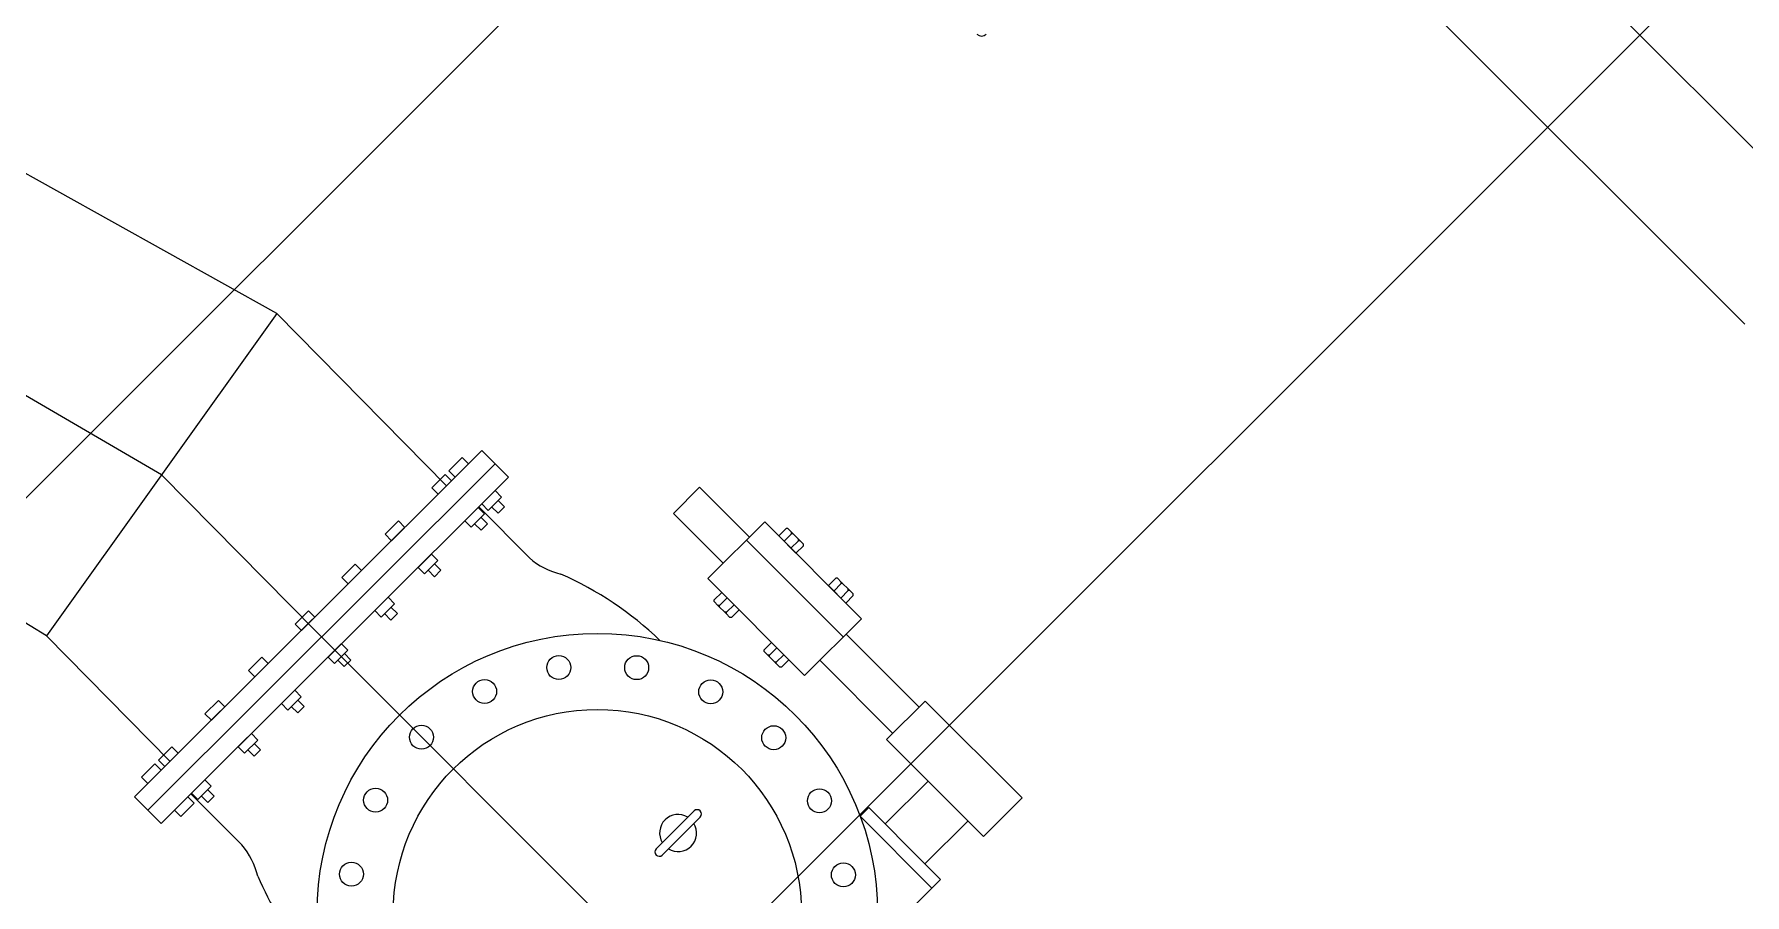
# Model space of a CAD drawing. Header units: inches. Extents: x 72602 to 350810, y -122122 to 43597.
# Drawn here: x 303718 to 306346, y 13118 to 14440 of the extents above; entities that cross this region are included whole.
import ezdxf

# ---------------------------------------------------------------- set-up
doc = ezdxf.new("R2010")
doc.units = ezdxf.units.IN
doc.header["$MEASUREMENT"] = 0
doc.layers.add('M-HVAC-EQPM-NEW', color=5, linetype='Continuous')
doc.layers.add('M-X-BKGD', color=8, linetype='Continuous')

msp = doc.modelspace()

# ---------------------------------------------------------------- hatches: boundary and pattern name
at = {"layer": 'M-HVAC-EQPM-NEW'}
h = msp.add_hatch(dxfattribs=at)
h.set_pattern_fill('ANSI31', color=1, scale=10000)
h.set_pattern_definition([(45, (143403.7, -63489.4), (-883.8835, 883.8835), [])])
h.paths.add_polyline_path([(293411, 17174.6), (308563.5, 17174.6), (308563.5, 7044.1), (293411, 7044.1)])

# ---------------------------------------------------------------- linework, layer by layer
at = {"layer": 'M-X-BKGD', "ltscale": 0.003}
for p, q in [((302921.2, 17701.9), (306788.5, 13834.6)), ((302921.2, 17701.9), (306788.5, 13834.6)), ((303913.9, 13763.1), (303553.1, 13972.9)), ((303913.9, 13763.1), (303553.1, 13972.9)), ((304150.7, 13522.5), (303913.9, 13763.1)), ((304150.7, 13522.5), (303913.9, 13763.1)), ((306801.5, 10871.6), (304150.7, 13522.5)), ((306801.5, 10871.6), (304150.7, 13522.5))]:
    msp.add_line(p, q, dxfattribs=at)
at = {"layer": 'M-X-BKGD'}
for p, q in [((305581.4, 14758.9), (306345.7, 13994.6)), ((305581.4, 14758.9), (306345.7, 13994.6)), ((304091, 14010.8), (303668.6, 14246.2)), ((304091, 14010.8), (303668.6, 14246.2)), ((304091, 14010.8), (303736.8, 13515.4)), ((304091, 14010.8), (303736.8, 13515.4)), ((304351.6, 13746.1), (304091, 14010.8)), ((304351.6, 13746.1), (304091, 14010.8)), ((304344.2, 13738.7), (304405.8, 13800.1)), ((304344.2, 13738.7), (304405.8, 13800.1)), ((304405.8, 13800.1), (304446.6, 13759.1)), ((304405.8, 13800.1), (304446.6, 13759.1)), ((304426.2, 13779.6), (303892.8, 13247.7)), ((304426.2, 13779.6), (303892.8, 13247.7)), ((304375.4, 13789.5), (304354.9, 13769)), ((304375.4, 13789.5), (304354.9, 13769)), ((304354.9, 13769), (304364.7, 13759.2)), ((304354.9, 13769), (304364.7, 13759.2)), ((304364.7, 13759.2), (304385.2, 13779.6)), ((304364.7, 13759.2), (304385.2, 13779.6)), ((304385.2, 13779.6), (304375.4, 13789.5)), ((304385.2, 13779.6), (304375.4, 13789.5)), ((304359.2, 13753.6), (303933.9, 13329.5)), ((304359.2, 13753.6), (303933.9, 13329.5)), ((304349.3, 13763.5), (304328.8, 13743)), ((304349.3, 13763.5), (304328.8, 13743)), ((304328.8, 13743), (304338.6, 13733.2)), ((304328.8, 13743), (304338.6, 13733.2)), ((304338.6, 13733.2), (304359.2, 13753.6)), ((304338.6, 13733.2), (304359.2, 13753.6)), ((304359.2, 13753.6), (304349.3, 13763.5)), ((304359.2, 13753.6), (304349.3, 13763.5)), ((304446.6, 13759.1), (304385.1, 13697.7)), ((304446.6, 13759.1), (304385.1, 13697.7)), ((304740.1, 13743.8), (304699.9, 13703.7)), ((304740.1, 13743.8), (304699.9, 13703.7)), ((304816.7, 13667.1), (304740.1, 13743.8)), ((304816.7, 13667.1), (304740.1, 13743.8)), ((304405.6, 13718.2), (303974.8, 13288.5)), ((304405.6, 13718.2), (303974.8, 13288.5)), ((304405.6, 13718.2), (304426.1, 13738.6)), ((304405.6, 13718.2), (304426.1, 13738.6)), ((304415.5, 13708.3), (304405.6, 13718.2)), ((304415.5, 13708.3), (304405.6, 13718.2)), ((304436, 13728.8), (304415.5, 13708.3)), ((304436, 13728.8), (304415.5, 13708.3)), ((304426.1, 13738.6), (304436, 13728.8)), ((304426.1, 13738.6), (304436, 13728.8)), ((304430.6, 13723.5), (304440.4, 13713.6)), ((304430.6, 13723.5), (304440.4, 13713.6)), ((303736.8, 13515.4), (303437.6, 13699.5)), ((303736.8, 13515.4), (303437.6, 13699.5)), ((304277.7, 13692), (304257.2, 13671.6)), ((304277.7, 13692), (304257.2, 13671.6)), ((304277.7, 13692), (304257.2, 13671.6)), ((304277.7, 13692), (304257.2, 13671.6)), ((304287.5, 13682.2), (304277.7, 13692)), ((304287.5, 13682.2), (304277.7, 13692)), ((304287.5, 13682.2), (304277.7, 13692)), ((304287.5, 13682.2), (304277.7, 13692)), ((304379.5, 13692.2), (304400, 13712.6)), ((304379.5, 13692.2), (304400, 13712.6)), ((304379.5, 13692.2), (304400, 13712.6)), ((304379.5, 13692.2), (304400, 13712.6)), ((304389.4, 13682.3), (304379.5, 13692.2)), ((304389.4, 13682.3), (304379.5, 13692.2)), ((304389.4, 13682.3), (304379.5, 13692.2)), ((304389.4, 13682.3), (304379.5, 13692.2)), ((304409.9, 13702.8), (304389.4, 13682.3)), ((304409.9, 13702.8), (304389.4, 13682.3)), ((304409.9, 13702.8), (304389.4, 13682.3)), ((304409.9, 13702.8), (304389.4, 13682.3)), ((304400, 13712.6), (304409.9, 13702.8)), ((304400, 13712.6), (304409.9, 13702.8)), ((304400, 13712.6), (304409.9, 13702.8)), ((304400, 13712.6), (304409.9, 13702.8)), ((304479, 13635.2), (304400.9, 13713.5)), ((304479, 13635.2), (304400.9, 13713.5)), ((304404.5, 13697.4), (304414.3, 13687.6)), ((304404.5, 13697.4), (304414.3, 13687.6)), ((304430.6, 13703.8), (304420.8, 13713.7)), ((304430.6, 13703.8), (304420.8, 13713.7)), ((304440.4, 13713.6), (304430.6, 13703.8)), ((304440.4, 13713.6), (304430.6, 13703.8)), ((304776.5, 13626.9), (304699.9, 13703.7)), ((304776.5, 13626.9), (304699.9, 13703.7)), ((304840.3, 13690.6), (304752.9, 13603.4)), ((304840.3, 13690.6), (304752.9, 13603.4)), ((304988.8, 13541.8), (304840.3, 13690.6)), ((304988.8, 13541.8), (304840.3, 13690.6)), ((304257.2, 13671.6), (304267, 13661.7)), ((304257.2, 13671.6), (304267, 13661.7)), ((304257.2, 13671.6), (304267, 13661.7)), ((304257.2, 13671.6), (304267, 13661.7)), ((304267, 13661.7), (304287.5, 13682.2)), ((304267, 13661.7), (304287.5, 13682.2)), ((304267, 13661.7), (304287.5, 13682.2)), ((304267, 13661.7), (304287.5, 13682.2)), ((304404.5, 13677.8), (304394.7, 13687.6)), ((304404.5, 13677.8), (304394.7, 13687.6)), ((304414.3, 13687.6), (304404.5, 13677.8)), ((304414.3, 13687.6), (304404.5, 13677.8)), ((304861.7, 13669.2), (304873.1, 13680.6)), ((304861.7, 13669.2), (304873.1, 13680.6)), ((304888.3, 13642.5), (304861.7, 13669.2)), ((304888.3, 13642.5), (304861.7, 13669.2)), ((304881.3, 13672.4), (304869.9, 13661)), ((304881.3, 13672.4), (304869.9, 13661)), ((304875.6, 13680.6), (304873.1, 13680.6)), ((304875.6, 13680.6), (304873.1, 13680.6)), ((304881.3, 13674.9), (304875.6, 13680.6)), ((304881.3, 13674.9), (304875.6, 13680.6)), ((304894, 13662.2), (304881.3, 13674.9)), ((304881.3, 13672.4), (304881.3, 13674.9)), ((304894, 13662.2), (304881.3, 13674.9)), ((304881.3, 13672.4), (304881.3, 13674.9)), ((304883.9, 13672.4), (304881.3, 13672.4)), ((304883.9, 13672.4), (304881.3, 13672.4)), ((304892, 13661.7), (304892, 13664.2)), ((304892, 13661.7), (304892, 13664.2)), ((304307.9, 13620.7), (304328.4, 13641.2)), ((304307.9, 13620.7), (304328.4, 13641.2)), ((304307.9, 13620.7), (304328.4, 13641.2)), ((304307.9, 13620.7), (304328.4, 13641.2)), ((304328.4, 13641.2), (304338.2, 13631.3)), ((304328.4, 13641.2), (304338.2, 13631.3)), ((304328.4, 13641.2), (304338.2, 13631.3)), ((304328.4, 13641.2), (304338.2, 13631.3)), ((304960.7, 13513.8), (304812.3, 13662.6)), ((304960.7, 13513.8), (304812.3, 13662.6)), ((304892, 13661.7), (304880.6, 13650.3)), ((304892, 13661.7), (304880.6, 13650.3)), ((304888.3, 13642.5), (304899.7, 13654)), ((304888.3, 13642.5), (304899.7, 13654)), ((304894.6, 13661.7), (304892, 13661.7)), ((304894.6, 13661.7), (304892, 13661.7)), ((304899.7, 13656.5), (304894, 13662.2)), ((304899.7, 13656.5), (304894, 13662.2)), ((304899.7, 13654), (304899.7, 13656.5)), ((304899.7, 13654), (304899.7, 13656.5)), ((304211, 13625.5), (304190.5, 13605.1)), ((304211, 13625.5), (304190.5, 13605.1)), ((304211, 13625.5), (304190.5, 13605.1)), ((304211, 13625.5), (304190.5, 13605.1)), ((304200.3, 13595.2), (304220.8, 13615.7)), ((304200.3, 13595.2), (304220.8, 13615.7)), ((304200.3, 13595.2), (304220.8, 13615.7)), ((304200.3, 13595.2), (304220.8, 13615.7)), ((304220.8, 13615.7), (304211, 13625.5)), ((304220.8, 13615.7), (304211, 13625.5)), ((304220.8, 13615.7), (304211, 13625.5)), ((304220.8, 13615.7), (304211, 13625.5)), ((304317.7, 13610.9), (304307.9, 13620.7)), ((304317.7, 13610.9), (304307.9, 13620.7)), ((304317.7, 13610.9), (304307.9, 13620.7)), ((304317.7, 13610.9), (304307.9, 13620.7)), ((304338.2, 13631.3), (304317.7, 13610.9)), ((304338.2, 13631.3), (304317.7, 13610.9)), ((304338.2, 13631.3), (304317.7, 13610.9)), ((304338.2, 13631.3), (304317.7, 13610.9)), ((304332.9, 13606.4), (304323.1, 13616.2)), ((304332.9, 13606.4), (304323.1, 13616.2)), ((304332.9, 13606.4), (304323.1, 13616.2)), ((304332.9, 13606.4), (304323.1, 13616.2)), ((304332.9, 13626), (304342.7, 13616.2)), ((304332.9, 13626), (304342.7, 13616.2)), ((304332.9, 13626), (304342.7, 13616.2)), ((304332.9, 13626), (304342.7, 13616.2)), ((304342.7, 13616.2), (304332.9, 13606.4)), ((304342.7, 13616.2), (304332.9, 13606.4)), ((304342.7, 13616.2), (304332.9, 13606.4)), ((304342.7, 13616.2), (304332.9, 13606.4)), ((304190.5, 13605.1), (304200.3, 13595.2)), ((304190.5, 13605.1), (304200.3, 13595.2)), ((304190.5, 13605.1), (304200.3, 13595.2)), ((304190.5, 13605.1), (304200.3, 13595.2)), ((304901.3, 13454.5), (304752.7, 13603.6)), ((304901.3, 13454.5), (304752.7, 13603.6)), ((304938.1, 13592.6), (304949.6, 13604)), ((304938.1, 13592.6), (304949.6, 13604)), ((304964.7, 13565.9), (304938.1, 13592.6)), ((304964.7, 13565.9), (304938.1, 13592.6)), ((304957.8, 13595.7), (304946.4, 13584.3)), ((304957.8, 13595.7), (304946.4, 13584.3)), ((304952.1, 13604), (304949.6, 13604)), ((304952.1, 13604), (304949.6, 13604)), ((304957.8, 13598.2), (304952.1, 13604)), ((304957.8, 13598.2), (304952.1, 13604)), ((304968.5, 13585), (304957.1, 13573.6)), ((304968.5, 13585), (304957.1, 13573.6)), ((304970.5, 13585.5), (304957.8, 13598.2)), ((304957.8, 13595.7), (304957.8, 13598.2)), ((304970.5, 13585.5), (304957.8, 13598.2)), ((304957.8, 13595.7), (304957.8, 13598.2)), ((304960.3, 13595.7), (304957.8, 13595.7)), ((304960.3, 13595.7), (304957.8, 13595.7)), ((304968.5, 13585), (304968.5, 13587.5)), ((304968.5, 13585), (304968.5, 13587.5)), ((304971, 13585), (304968.5, 13585)), ((304971, 13585), (304968.5, 13585)), ((304976.2, 13579.8), (304970.5, 13585.5)), ((304976.2, 13579.8), (304970.5, 13585.5)), ((304241.2, 13554.2), (304261.7, 13574.7)), ((304241.2, 13554.2), (304261.7, 13574.7)), ((304241.2, 13554.2), (304261.7, 13574.7)), ((304241.2, 13554.2), (304261.7, 13574.7)), ((304271.5, 13564.8), (304251, 13544.4)), ((304271.5, 13564.8), (304251, 13544.4)), ((304271.5, 13564.8), (304251, 13544.4)), ((304271.5, 13564.8), (304251, 13544.4)), ((304261.7, 13574.7), (304271.5, 13564.8)), ((304261.7, 13574.7), (304271.5, 13564.8)), ((304261.7, 13574.7), (304271.5, 13564.8)), ((304261.7, 13574.7), (304271.5, 13564.8)), ((304266.2, 13559.5), (304276, 13549.7)), ((304266.2, 13559.5), (304276, 13549.7)), ((304266.2, 13559.5), (304276, 13549.7)), ((304266.2, 13559.5), (304276, 13549.7)), ((304774.2, 13582), (304762.8, 13570.6)), ((304774.2, 13582), (304762.8, 13570.6)), ((304762.8, 13568.1), (304762.8, 13570.6)), ((304762.8, 13568.1), (304762.8, 13570.6)), ((304768.5, 13562.3), (304762.8, 13568.1)), ((304768.5, 13562.3), (304762.8, 13568.1)), ((304781.1, 13549.6), (304768.5, 13562.3)), ((304771, 13562.3), (304768.5, 13562.3)), ((304781.1, 13549.6), (304768.5, 13562.3)), ((304771, 13562.3), (304768.5, 13562.3)), ((304771, 13562.3), (304782.4, 13573.7)), ((304771, 13562.3), (304782.4, 13573.7)), ((304771, 13559.8), (304771, 13562.3)), ((304771, 13559.8), (304771, 13562.3)), ((304800.8, 13555.3), (304774.2, 13582)), ((304800.8, 13555.3), (304774.2, 13582)), ((304781.7, 13551.6), (304793.1, 13563)), ((304781.7, 13551.6), (304793.1, 13563)), ((304964.7, 13565.9), (304976.2, 13577.3)), ((304964.7, 13565.9), (304976.2, 13577.3)), ((304976.2, 13577.3), (304976.2, 13579.8)), ((304976.2, 13577.3), (304976.2, 13579.8)), ((304139.4, 13554.1), (304118.9, 13533.6)), ((304139.4, 13554.1), (304118.9, 13533.6)), ((304139.4, 13554.1), (304118.9, 13533.6)), ((304139.4, 13554.1), (304118.9, 13533.6)), ((304118.9, 13533.6), (304128.7, 13523.8)), ((304118.9, 13533.6), (304128.7, 13523.8)), ((304118.9, 13533.6), (304128.7, 13523.8)), ((304118.9, 13533.6), (304128.7, 13523.8)), ((304128.7, 13523.8), (304149.2, 13544.2)), ((304128.7, 13523.8), (304149.2, 13544.2)), ((304128.7, 13523.8), (304149.2, 13544.2)), ((304128.7, 13523.8), (304149.2, 13544.2)), ((304149.2, 13544.2), (304139.4, 13554.1)), ((304149.2, 13544.2), (304139.4, 13554.1)), ((304149.2, 13544.2), (304139.4, 13554.1)), ((304149.2, 13544.2), (304139.4, 13554.1)), ((304251, 13544.4), (304241.2, 13554.2)), ((304251, 13544.4), (304241.2, 13554.2)), ((304251, 13544.4), (304241.2, 13554.2)), ((304251, 13544.4), (304241.2, 13554.2)), ((304266.2, 13539.8), (304256.4, 13549.7)), ((304266.2, 13539.8), (304256.4, 13549.7)), ((304266.2, 13539.8), (304256.4, 13549.7)), ((304266.2, 13539.8), (304256.4, 13549.7)), ((304276, 13549.7), (304266.2, 13539.8)), ((304276, 13549.7), (304266.2, 13539.8)), ((304276, 13549.7), (304266.2, 13539.8)), ((304276, 13549.7), (304266.2, 13539.8)), ((304781.7, 13551.6), (304779.2, 13551.6)), ((304781.7, 13551.6), (304779.2, 13551.6)), ((304786.9, 13543.9), (304781.1, 13549.6)), ((304786.9, 13543.9), (304781.1, 13549.6)), ((304781.7, 13549.1), (304781.7, 13551.6)), ((304781.7, 13549.1), (304781.7, 13551.6)), ((304789.4, 13543.9), (304786.9, 13543.9)), ((304789.4, 13543.9), (304786.9, 13543.9)), ((304800.8, 13555.3), (304789.4, 13543.9)), ((304800.8, 13555.3), (304789.4, 13543.9)), ((304988.8, 13541.8), (304901.3, 13454.5)), ((304988.8, 13541.8), (304901.3, 13454.5)), ((303926.8, 13322.4), (303736.8, 13515.4)), ((303926.8, 13322.4), (303736.8, 13515.4)), ((305077.3, 13405.8), (304965.2, 13518.2)), ((305077.3, 13405.8), (304965.2, 13518.2)), ((304047.2, 13462.2), (304067.7, 13482.6)), ((304047.2, 13462.2), (304067.7, 13482.6)), ((304047.2, 13462.2), (304067.7, 13482.6)), ((304047.2, 13462.2), (304067.7, 13482.6)), ((304067.7, 13482.6), (304077.6, 13472.8)), ((304067.7, 13482.6), (304077.6, 13472.8)), ((304067.7, 13482.6), (304077.6, 13472.8)), ((304067.7, 13482.6), (304077.6, 13472.8)), ((304169.6, 13482.8), (304190.1, 13503.2)), ((304169.6, 13482.8), (304190.1, 13503.2)), ((304169.6, 13482.8), (304190.1, 13503.2)), ((304169.6, 13482.8), (304190.1, 13503.2)), ((304179.4, 13472.9), (304169.6, 13482.8)), ((304179.4, 13472.9), (304169.6, 13482.8)), ((304179.4, 13472.9), (304169.6, 13482.8)), ((304179.4, 13472.9), (304169.6, 13482.8)), ((304199.9, 13493.4), (304179.4, 13472.9)), ((304199.9, 13493.4), (304179.4, 13472.9)), ((304199.9, 13493.4), (304179.4, 13472.9)), ((304199.9, 13493.4), (304179.4, 13472.9)), ((304190.1, 13503.2), (304199.9, 13493.4)), ((304190.1, 13503.2), (304199.9, 13493.4)), ((304190.1, 13503.2), (304199.9, 13493.4)), ((304190.1, 13503.2), (304199.9, 13493.4)), ((304194.6, 13488.1), (304204.4, 13478.2)), ((304194.6, 13488.1), (304204.4, 13478.2)), ((304194.6, 13488.1), (304204.4, 13478.2)), ((304194.6, 13488.1), (304204.4, 13478.2)), ((304850.7, 13505.3), (304839.2, 13493.9)), ((304850.7, 13505.3), (304839.2, 13493.9)), ((304839.2, 13491.4), (304839.2, 13493.9)), ((304839.2, 13491.4), (304839.2, 13493.9)), ((304844.9, 13485.7), (304839.2, 13491.4)), ((304844.9, 13485.7), (304839.2, 13491.4)), ((304857.6, 13473), (304844.9, 13485.7)), ((304847.4, 13485.7), (304844.9, 13485.7)), ((304857.6, 13473), (304844.9, 13485.7)), ((304847.4, 13485.7), (304844.9, 13485.7)), ((304847.4, 13485.7), (304858.9, 13497.1)), ((304847.4, 13485.7), (304858.9, 13497.1)), ((304847.4, 13483.1), (304847.4, 13485.7)), ((304847.4, 13483.1), (304847.4, 13485.7)), ((304877.3, 13478.6), (304850.7, 13505.3)), ((304877.3, 13478.6), (304850.7, 13505.3)), ((304858.1, 13474.9), (304869.6, 13486.3)), ((304858.1, 13474.9), (304869.6, 13486.3)), ((304057, 13452.3), (304047.2, 13462.2)), ((304057, 13452.3), (304047.2, 13462.2)), ((304057, 13452.3), (304047.2, 13462.2)), ((304057, 13452.3), (304047.2, 13462.2)), ((304077.6, 13472.8), (304057, 13452.3)), ((304077.6, 13472.8), (304057, 13452.3)), ((304077.6, 13472.8), (304057, 13452.3)), ((304077.6, 13472.8), (304057, 13452.3)), ((304194.5, 13468.4), (304184.7, 13478.2)), ((304194.5, 13468.4), (304184.7, 13478.2)), ((304194.5, 13468.4), (304184.7, 13478.2)), ((304194.5, 13468.4), (304184.7, 13478.2)), ((304204.4, 13478.2), (304194.5, 13468.4)), ((304204.4, 13478.2), (304194.5, 13468.4)), ((304204.4, 13478.2), (304194.5, 13468.4)), ((304204.4, 13478.2), (304194.5, 13468.4)), ((304858.1, 13474.9), (304855.6, 13474.9)), ((304858.1, 13474.9), (304855.6, 13474.9)), ((304863.3, 13467.2), (304857.6, 13473)), ((304863.3, 13467.2), (304857.6, 13473)), ((304858.1, 13472.4), (304858.1, 13474.9)), ((304858.1, 13472.4), (304858.1, 13474.9)), ((304865.8, 13467.2), (304863.3, 13467.2)), ((304865.8, 13467.2), (304863.3, 13467.2)), ((304877.3, 13478.6), (304865.8, 13467.2)), ((304877.3, 13478.6), (304865.8, 13467.2)), ((305037.1, 13365.6), (304924.9, 13478.1)), ((305037.1, 13365.6), (304924.9, 13478.1)), ((304118.4, 13431.8), (304097.9, 13411.3)), ((304118.4, 13431.8), (304097.9, 13411.3)), ((304118.4, 13431.8), (304097.9, 13411.3)), ((304118.4, 13431.8), (304097.9, 13411.3)), ((304128.3, 13421.9), (304118.4, 13431.8)), ((304128.3, 13421.9), (304118.4, 13431.8)), ((304128.3, 13421.9), (304118.4, 13431.8)), ((304128.3, 13421.9), (304118.4, 13431.8)), ((303980.5, 13395.7), (304001, 13416.1)), ((303980.5, 13395.7), (304001, 13416.1)), ((303980.5, 13395.7), (304001, 13416.1)), ((303980.5, 13395.7), (304001, 13416.1)), ((304010.8, 13406.3), (303990.3, 13385.8)), ((304010.8, 13406.3), (303990.3, 13385.8)), ((304010.8, 13406.3), (303990.3, 13385.8)), ((304010.8, 13406.3), (303990.3, 13385.8)), ((304001, 13416.1), (304010.8, 13406.3)), ((304001, 13416.1), (304010.8, 13406.3)), ((304001, 13416.1), (304010.8, 13406.3)), ((304001, 13416.1), (304010.8, 13406.3)), ((304097.9, 13411.3), (304107.8, 13401.5)), ((304097.9, 13411.3), (304107.8, 13401.5)), ((304097.9, 13411.3), (304107.8, 13401.5)), ((304097.9, 13411.3), (304107.8, 13401.5)), ((304107.8, 13401.5), (304128.3, 13421.9)), ((304107.8, 13401.5), (304128.3, 13421.9)), ((304107.8, 13401.5), (304128.3, 13421.9)), ((304107.8, 13401.5), (304128.3, 13421.9)), ((304113.1, 13406.8), (304122.9, 13397)), ((304113.1, 13406.8), (304122.9, 13397)), ((304113.1, 13406.8), (304122.9, 13397)), ((304113.1, 13406.8), (304122.9, 13397)), ((304132.7, 13406.8), (304122.9, 13416.6)), ((304132.7, 13406.8), (304122.9, 13416.6)), ((304132.7, 13406.8), (304122.9, 13416.6)), ((304132.7, 13406.8), (304122.9, 13416.6)), ((304122.9, 13397), (304132.7, 13406.8)), ((304122.9, 13397), (304132.7, 13406.8)), ((304122.9, 13397), (304132.7, 13406.8)), ((304122.9, 13397), (304132.7, 13406.8)), ((305086.9, 13415.3), (305027.5, 13356.1)), ((305086.9, 13415.3), (305027.5, 13356.1)), ((305235.5, 13266.3), (305086.9, 13415.3)), ((305235.5, 13266.3), (305086.9, 13415.3)), ((303990.3, 13385.8), (303980.5, 13395.7)), ((303990.3, 13385.8), (303980.5, 13395.7)), ((303990.3, 13385.8), (303980.5, 13395.7)), ((303990.3, 13385.8), (303980.5, 13395.7)), ((304051.7, 13365.3), (304031.2, 13344.8)), ((304051.7, 13365.3), (304031.2, 13344.8)), ((304051.7, 13365.3), (304031.2, 13344.8)), ((304051.7, 13365.3), (304031.2, 13344.8)), ((304041.1, 13335), (304061.6, 13355.4)), ((304041.1, 13335), (304061.6, 13355.4)), ((304041.1, 13335), (304061.6, 13355.4)), ((304041.1, 13335), (304061.6, 13355.4)), ((304061.6, 13355.4), (304051.7, 13365.3)), ((304061.6, 13355.4), (304051.7, 13365.3)), ((304061.6, 13355.4), (304051.7, 13365.3)), ((304061.6, 13355.4), (304051.7, 13365.3)), ((304066, 13340.3), (304056.2, 13350.1)), ((304066, 13340.3), (304056.2, 13350.1)), ((304066, 13340.3), (304056.2, 13350.1)), ((304066, 13340.3), (304056.2, 13350.1)), ((305176.1, 13207), (305027.5, 13356.1)), ((305176.1, 13207), (305027.5, 13356.1)), ((303933.9, 13329.5), (303872.4, 13268.2)), ((303933.9, 13329.5), (303872.4, 13268.2)), ((303929.7, 13344.9), (303909.2, 13324.5)), ((303929.7, 13344.9), (303909.2, 13324.5)), ((303929.7, 13344.9), (303909.2, 13324.5)), ((303929.7, 13344.9), (303909.2, 13324.5)), ((303909.2, 13324.5), (303919, 13314.7)), ((303909.2, 13324.5), (303919, 13314.7)), ((303909.2, 13324.5), (303919, 13314.7)), ((303909.2, 13324.5), (303919, 13314.7)), ((303919, 13314.7), (303939.5, 13335.1)), ((303919, 13314.7), (303939.5, 13335.1)), ((303919, 13314.7), (303939.5, 13335.1)), ((303919, 13314.7), (303939.5, 13335.1)), ((303939.5, 13335.1), (303929.7, 13344.9)), ((303939.5, 13335.1), (303929.7, 13344.9)), ((303939.5, 13335.1), (303929.7, 13344.9)), ((303939.5, 13335.1), (303929.7, 13344.9)), ((304031.2, 13344.8), (304041.1, 13335)), ((304031.2, 13344.8), (304041.1, 13335)), ((304031.2, 13344.8), (304041.1, 13335)), ((304031.2, 13344.8), (304041.1, 13335)), ((304046.4, 13340.3), (304056.2, 13330.4)), ((304046.4, 13340.3), (304056.2, 13330.4)), ((304046.4, 13340.3), (304056.2, 13330.4)), ((304046.4, 13340.3), (304056.2, 13330.4)), ((304056.2, 13330.4), (304066, 13340.3)), ((304056.2, 13330.4), (304066, 13340.3)), ((304056.2, 13330.4), (304066, 13340.3)), ((304056.2, 13330.4), (304066, 13340.3)), ((303903.6, 13318.9), (303883.1, 13298.5)), ((303903.6, 13318.9), (303883.1, 13298.5)), ((303903.6, 13318.9), (303883.1, 13298.5)), ((303903.6, 13318.9), (303883.1, 13298.5)), ((303883.1, 13298.5), (303892.9, 13288.6)), ((303883.1, 13298.5), (303892.9, 13288.6)), ((303883.1, 13298.5), (303892.9, 13288.6)), ((303883.1, 13298.5), (303892.9, 13288.6)), ((303892.9, 13288.6), (303913.4, 13309.1)), ((303892.9, 13288.6), (303913.4, 13309.1)), ((303892.9, 13288.6), (303913.4, 13309.1)), ((303892.9, 13288.6), (303913.4, 13309.1)), ((303913.4, 13309.1), (303903.6, 13318.9)), ((303913.4, 13309.1), (303903.6, 13318.9)), ((303913.4, 13309.1), (303903.6, 13318.9)), ((303913.4, 13309.1), (303903.6, 13318.9)), ((303913.3, 13227.2), (303974.8, 13288.5)), ((303913.3, 13227.2), (303974.8, 13288.5)), ((304037, 13194.5), (303959, 13272.8)), ((304037, 13194.5), (303959, 13272.8)), ((303959.9, 13273.6), (303980.4, 13294.1)), ((303959.9, 13273.6), (303980.4, 13294.1)), ((303959.9, 13273.6), (303980.4, 13294.1)), ((303959.9, 13273.6), (303980.4, 13294.1)), ((303969.7, 13263.8), (303959.9, 13273.6)), ((303969.7, 13263.8), (303959.9, 13273.6)), ((303969.7, 13263.8), (303959.9, 13273.6)), ((303969.7, 13263.8), (303959.9, 13273.6)), ((303990.2, 13284.3), (303969.7, 13263.8)), ((303990.2, 13284.3), (303969.7, 13263.8)), ((303990.2, 13284.3), (303969.7, 13263.8)), ((303990.2, 13284.3), (303969.7, 13263.8)), ((303980.4, 13294.1), (303990.2, 13284.3)), ((303980.4, 13294.1), (303990.2, 13284.3)), ((303980.4, 13294.1), (303990.2, 13284.3)), ((303980.4, 13294.1), (303990.2, 13284.3)), ((303984.9, 13278.9), (303994.7, 13269.1)), ((303984.9, 13278.9), (303994.7, 13269.1)), ((303984.9, 13278.9), (303994.7, 13269.1)), ((303984.9, 13278.9), (303994.7, 13269.1)), ((305091.2, 13292.1), (305025.4, 13226.5)), ((305091.2, 13292.1), (305025.4, 13226.5)), ((303872.4, 13268.2), (303913.3, 13227.2)), ((303872.4, 13268.2), (303913.3, 13227.2)), ((303933.8, 13247.6), (303954.3, 13268.1)), ((303933.8, 13247.6), (303954.3, 13268.1)), ((303933.8, 13247.6), (303954.3, 13268.1)), ((303933.8, 13247.6), (303954.3, 13268.1)), ((303943.6, 13237.8), (303933.8, 13247.6)), ((303943.6, 13237.8), (303933.8, 13247.6)), ((303943.6, 13237.8), (303933.8, 13247.6)), ((303943.6, 13237.8), (303933.8, 13247.6)), ((303964.1, 13258.2), (303943.6, 13237.8)), ((303964.1, 13258.2), (303943.6, 13237.8)), ((303964.1, 13258.2), (303943.6, 13237.8)), ((303964.1, 13258.2), (303943.6, 13237.8)), ((303954.3, 13268.1), (303964.1, 13258.2)), ((303954.3, 13268.1), (303964.1, 13258.2)), ((303954.3, 13268.1), (303964.1, 13258.2)), ((303954.3, 13268.1), (303964.1, 13258.2)), ((303984.8, 13259.3), (303975, 13269.1)), ((303984.8, 13259.3), (303975, 13269.1)), ((303984.8, 13259.3), (303975, 13269.1)), ((303984.8, 13259.3), (303975, 13269.1)), ((303994.7, 13269.1), (303984.8, 13259.3)), ((303994.7, 13269.1), (303984.8, 13259.3)), ((303994.7, 13269.1), (303984.8, 13259.3)), ((303994.7, 13269.1), (303984.8, 13259.3)), ((304673.3, 13188), (304731.8, 13246.4)), ((304673.3, 13188), (304731.8, 13246.4)), ((305000.4, 13251.6), (304986.9, 13238.2)), ((305000.4, 13251.6), (304986.9, 13238.2)), ((305086.4, 13165.3), (305000.4, 13251.6)), ((305086.4, 13165.3), (305000.4, 13251.6)), ((305235.5, 13266.3), (305176.1, 13207)), ((305235.5, 13266.3), (305176.1, 13207)), ((304682.7, 13178.6), (304741.2, 13237)), ((304682.7, 13178.6), (304741.2, 13237)), ((305097.1, 13127.7), (304986.9, 13238.2)), ((305097.1, 13127.7), (304986.9, 13238.2)), ((305152.3, 13230.9), (305086.4, 13165.3)), ((305152.3, 13230.9), (305086.4, 13165.3)), ((305086.4, 13165.3), (305110.5, 13141.1)), ((305086.4, 13165.3), (305110.5, 13141.1)), ((305110.5, 13141.1), (305011.1, 13042)), ((305110.5, 13141.1), (305011.1, 13042))]:
    msp.add_line(p, q, dxfattribs=at)
for centre, radius in [((304583.2, 13088.8), 430.5), ((304583.2, 13088.8), 430.5), ((304523.9, 13466.7), 18.4), ((304523.9, 13466.7), 18.4), ((304643.6, 13466.6), 18.4), ((304643.6, 13466.6), 18.4), ((304410, 13429.9), 18.4), ((304410, 13429.9), 18.4), ((304757.3, 13429.4), 18.4), ((304757.3, 13429.4), 18.4), ((304583.2, 13088.8), 313.5), ((304583.2, 13088.8), 313.5), ((304313, 13359.7), 18.4), ((304313, 13359.7), 18.4), ((304854.1, 13358.9), 18.4), ((304854.1, 13358.9), 18.4), ((304242.6, 13262.9), 18.4), ((304242.6, 13262.9), 18.4), ((304924.3, 13262), 18.4), ((304924.3, 13262), 18.4), ((304205.4, 13149.2), 18.4), ((304205.4, 13149.2), 18.4), ((304961.1, 13148.1), 18.4), ((304961.1, 13148.1), 18.4)]:
    msp.add_circle(centre, radius, dxfattribs=at)
for centre, radius, start, end in [((305173.4, 14447.1), 10, 225, 315), ((305173.4, 14447.1), 10, 225, 315), ((304551.8, 13717.7), 110, 228.538, 257.0875), ((304551.8, 13717.7), 110, 228.538, 257.0875), ((304312.5, 13126.1), 529.8, 46.1915, 66.0954), ((304312.5, 13126.1), 529.8, 46.1915, 66.0954), ((304736.5, 13241.7), 6.64, 314.9209, 134.9209), ((304736.5, 13241.7), 6.64, 314.9209, 134.9209), ((304707.2, 13212.5), 28.4, 58.4383, 211.4034), ((304707.2, 13212.5), 28.4, 58.4383, 211.4034), ((304707.2, 13212.5), 28.4, 238.4383, 31.4034), ((304707.2, 13212.5), 28.4, 238.4383, 31.4034), ((303935.8, 13112.4), 130.4, 15.0196, 39.0383), ((303935.8, 13112.4), 130.4, 15.0196, 39.0383), ((304678, 13183.3), 6.64, 134.9209, 314.9209), ((304678, 13183.3), 6.64, 134.9209, 314.9209), ((304562.2, 13361.7), 544.9, 203.2983, 218.1619), ((304562.2, 13361.7), 544.9, 203.2983, 218.1619)]:
    msp.add_arc(centre, radius, start, end, dxfattribs=at)

doc.saveas('drawing.dxf')
